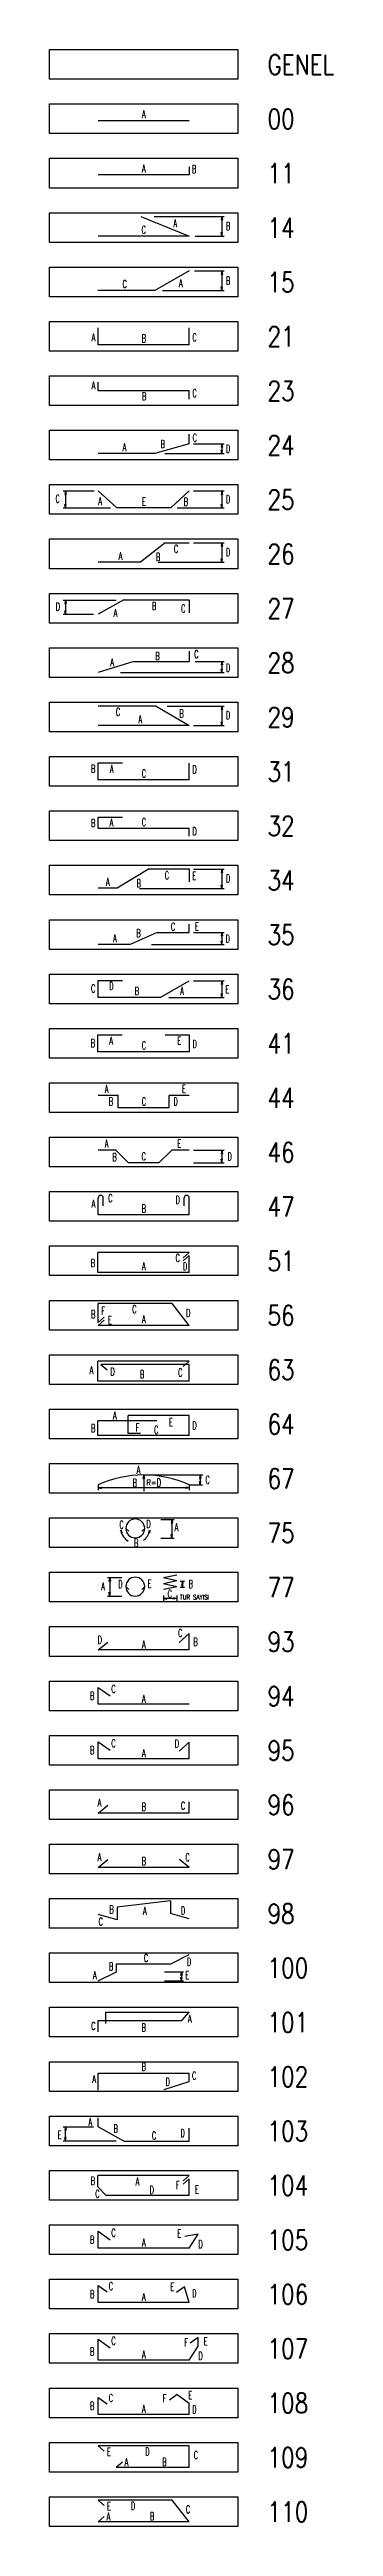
# Model space of a CAD drawing. Header units: millimetres. Extents: x 20595 to 21311, y 416 to 6672.
import ezdxf
from ezdxf.enums import TextEntityAlignment as Align

# ---------------------------------------------------------------- set-up
doc = ezdxf.new("R2010")
doc.units = ezdxf.units.MM
doc.layers.get('Defpoints').update_dxf_attribs({"color": 8})
for name, color, linetype in [('NAME', 6, 'Continuous'), ('S-METRAJ_ACILIM', 4, 'Continuous'), ('S-METRAJ_CIZGI2', 1, 'Continuous'), ('S-METRAJ_YAZI2', 2, 'Continuous')]:
    doc.layers.add(name, color=color, linetype=linetype)
doc.styles.add('SIMPLEX', font='SIMPLEX.shx', dxfattribs={"width": 0.8})

msp = doc.modelspace()

# ---------------------------------------------------------------- linework, layer by layer
at = {"layer": 'Defpoints'}
for p, q in [((20594.8, 6597), (20594.8, 6672)), ((20594.8, 6672), (21069.8, 6672)), ((21069.8, 6672), (21069.8, 6597)), ((21069.8, 6597), (20594.8, 6597)), ((20594.8, 6534.7), (21069.8, 6534.7)), ((20594.8, 6459.7), (20594.8, 6534.7)), ((21069.8, 6534.7), (21069.8, 6459.7)), ((21069.8, 6459.7), (20594.8, 6459.7)), ((20594.8, 6397.3), (21069.8, 6397.3)), ((20594.8, 6322.3), (20594.8, 6397.3)), ((21069.8, 6397.3), (21069.8, 6322.3)), ((21069.8, 6322.3), (20594.8, 6322.3)), ((20594.8, 6260), (21069.8, 6260)), ((20594.8, 6185), (20594.8, 6260)), ((21069.8, 6260), (21069.8, 6185)), ((21069.8, 6185), (20594.8, 6185)), ((20594.8, 6122.6), (21069.8, 6122.6)), ((20594.8, 6047.6), (20594.8, 6122.6)), ((21069.8, 6122.6), (21069.8, 6047.6)), ((21069.8, 6047.6), (20594.8, 6047.6)), ((20594.8, 5985.3), (21069.8, 5985.3)), ((20594.8, 5910.3), (20594.8, 5985.3)), ((21069.8, 5985.3), (21069.8, 5910.3)), ((21069.8, 5910.3), (20594.8, 5910.3)), ((20594.8, 5847.9), (21069.8, 5847.9)), ((20594.8, 5772.9), (20594.8, 5847.9)), ((21069.8, 5847.9), (21069.8, 5772.9)), ((21069.8, 5772.9), (20594.8, 5772.9)), ((20594.8, 5710.6), (21069.8, 5710.6)), ((20594.8, 5635.6), (20594.8, 5710.6)), ((21069.8, 5710.6), (21069.8, 5635.6)), ((21069.8, 5635.6), (20594.8, 5635.6)), ((20594.8, 5573.2), (21069.8, 5573.2)), ((20594.8, 5498.2), (20594.8, 5573.2)), ((21069.8, 5573.2), (21069.8, 5498.2)), ((21069.8, 5498.2), (20594.8, 5498.2)), ((20594.8, 5435.9), (21069.8, 5435.9)), ((20594.8, 5360.9), (20594.8, 5435.9)), ((21069.8, 5435.9), (21069.8, 5360.9)), ((21069.8, 5360.9), (20594.8, 5360.9)), ((20594.8, 5298.5), (21069.8, 5298.5)), ((20594.8, 5223.5), (20594.8, 5298.5)), ((21069.8, 5298.5), (21069.8, 5223.5)), ((21069.8, 5223.5), (20594.8, 5223.5)), ((20594.8, 5161.2), (21069.8, 5161.2)), ((20594.8, 5086.2), (20594.8, 5161.2)), ((21069.8, 5161.2), (21069.8, 5086.2)), ((21069.8, 5086.2), (20594.8, 5086.2)), ((20594.8, 5023.8), (21069.8, 5023.8)), ((20594.8, 4948.8), (20594.8, 5023.8)), ((21069.8, 5023.8), (21069.8, 4948.8)), ((21069.8, 4948.8), (20594.8, 4948.8)), ((20594.8, 4886.5), (21069.8, 4886.5)), ((20594.8, 4811.5), (20594.8, 4886.5)), ((21069.8, 4886.5), (21069.8, 4811.5)), ((21069.8, 4811.5), (20594.8, 4811.5)), ((20594.8, 4749.1), (21069.8, 4749.1)), ((20594.8, 4674.1), (20594.8, 4749.1)), ((21069.8, 4749.1), (21069.8, 4674.1)), ((21069.8, 4674.1), (20594.8, 4674.1)), ((20594.8, 4611.8), (21069.8, 4611.8)), ((20594.8, 4536.8), (20594.8, 4611.8)), ((21069.8, 4611.8), (21069.8, 4536.8)), ((21069.8, 4536.8), (20594.8, 4536.8)), ((20594.8, 4474.4), (21069.8, 4474.4)), ((20594.8, 4399.4), (20594.8, 4474.4)), ((21069.8, 4474.4), (21069.8, 4399.4)), ((21069.8, 4399.4), (20594.8, 4399.4)), ((20594.8, 4337.1), (21069.8, 4337.1)), ((20594.8, 4262.1), (20594.8, 4337.1)), ((21069.8, 4337.1), (21069.8, 4262.1)), ((21069.8, 4262.1), (20594.8, 4262.1)), ((20594.8, 4199.8), (21069.8, 4199.8)), ((20594.8, 4124.8), (20594.8, 4199.8)), ((21069.8, 4199.8), (21069.8, 4124.8)), ((21069.8, 4124.8), (20594.8, 4124.8)), ((20594.8, 4062.4), (21069.8, 4062.4)), ((20594.8, 3987.4), (20594.8, 4062.4)), ((21069.8, 4062.4), (21069.8, 3987.4)), ((21069.8, 3987.4), (20594.8, 3987.4)), ((20594.8, 3925.1), (21069.8, 3925.1)), ((20594.8, 3850.1), (20594.8, 3925.1)), ((21069.8, 3925.1), (21069.8, 3850.1)), ((21069.8, 3850.1), (20594.8, 3850.1)), ((20594.8, 3787.7), (21069.8, 3787.7)), ((20594.8, 3712.7), (20594.8, 3787.7)), ((21069.8, 3787.7), (21069.8, 3712.7)), ((21069.8, 3712.7), (20594.8, 3712.7)), ((20594.8, 3650.4), (21069.8, 3650.4)), ((20594.8, 3575.4), (20594.8, 3650.4)), ((21069.8, 3650.4), (21069.8, 3575.4)), ((21069.8, 3575.4), (20594.8, 3575.4)), ((20594.8, 3513), (21069.8, 3513)), ((20594.8, 3438), (20594.8, 3513)), ((21069.8, 3513), (21069.8, 3438)), ((21069.8, 3438), (20594.8, 3438)), ((20594.8, 3375.7), (21069.8, 3375.7)), ((20594.8, 3300.7), (20594.8, 3375.7)), ((21069.8, 3375.7), (21069.8, 3300.7)), ((21069.8, 3300.7), (20594.8, 3300.7)), ((20594.8, 3238.3), (21069.8, 3238.3)), ((20594.8, 3163.3), (20594.8, 3238.3)), ((21069.8, 3238.3), (21069.8, 3163.3)), ((21069.8, 3163.3), (20594.8, 3163.3)), ((20594.8, 3101), (21069.8, 3101)), ((20594.8, 3026), (20594.8, 3101)), ((21069.8, 3101), (21069.8, 3026)), ((21069.8, 3026), (20594.8, 3026)), ((20594.8, 2963.6), (21069.8, 2963.6)), ((20594.8, 2888.6), (20594.8, 2963.6)), ((21069.8, 2963.6), (21069.8, 2888.6)), ((21069.8, 2888.6), (20594.8, 2888.6)), ((20594.8, 2826.3), (21069.8, 2826.3)), ((20594.8, 2751.3), (20594.8, 2826.3)), ((21069.8, 2826.3), (21069.8, 2751.3)), ((21069.8, 2751.3), (20594.8, 2751.3)), ((20594.8, 2688.9), (21069.8, 2688.9)), ((20594.8, 2613.9), (20594.8, 2688.9)), ((21069.8, 2688.9), (21069.8, 2613.9)), ((21069.8, 2613.9), (20594.8, 2613.9)), ((20594.8, 2551.6), (21069.8, 2551.6)), ((20594.8, 2476.6), (20594.8, 2551.6)), ((21069.8, 2551.6), (21069.8, 2476.6)), ((21069.8, 2476.6), (20594.8, 2476.6)), ((20594.8, 2414.2), (21069.8, 2414.2)), ((20594.8, 2339.2), (20594.8, 2414.2)), ((21069.8, 2414.2), (21069.8, 2339.2)), ((21069.8, 2339.2), (20594.8, 2339.2)), ((20594.8, 2276.9), (21069.8, 2276.9)), ((20594.8, 2201.9), (20594.8, 2276.9)), ((21069.8, 2276.9), (21069.8, 2201.9)), ((21069.8, 2201.9), (20594.8, 2201.9)), ((20594.8, 2139.5), (21069.8, 2139.5)), ((20594.8, 2064.5), (20594.8, 2139.5)), ((21069.8, 2139.5), (21069.8, 2064.5)), ((21069.8, 2064.5), (20594.8, 2064.5)), ((20594.8, 2002.2), (21069.8, 2002.2)), ((20594.8, 1927.2), (20594.8, 2002.2)), ((21069.8, 2002.2), (21069.8, 1927.2)), ((21069.8, 1927.2), (20594.8, 1927.2)), ((20594.8, 1864.8), (21069.8, 1864.8)), ((20594.8, 1789.8), (20594.8, 1864.8)), ((21069.8, 1864.8), (21069.8, 1789.8)), ((21069.8, 1789.8), (20594.8, 1789.8)), ((20594.8, 1727.5), (21069.8, 1727.5)), ((20594.8, 1652.5), (20594.8, 1727.5)), ((21069.8, 1727.5), (21069.8, 1652.5)), ((21069.8, 1652.5), (20594.8, 1652.5)), ((20594.8, 1590.1), (21069.8, 1590.1)), ((20594.8, 1515.1), (20594.8, 1590.1)), ((21069.8, 1590.1), (21069.8, 1515.1)), ((21069.8, 1515.1), (20594.8, 1515.1)), ((20594.8, 1452.8), (21069.8, 1452.8)), ((20594.8, 1377.8), (20594.8, 1452.8)), ((21069.8, 1452.8), (21069.8, 1377.8)), ((21069.8, 1377.8), (20594.8, 1377.8)), ((20594.8, 1315.4), (21069.8, 1315.4)), ((20594.8, 1240.4), (20594.8, 1315.4)), ((21069.8, 1315.4), (21069.8, 1240.4)), ((21069.8, 1240.4), (20594.8, 1240.4)), ((20594.8, 1178.1), (21069.8, 1178.1)), ((20594.8, 1103.1), (20594.8, 1178.1)), ((21069.8, 1178.1), (21069.8, 1103.1)), ((21069.8, 1103.1), (20594.8, 1103.1)), ((20594.8, 1040.7), (21069.8, 1040.7)), ((20594.8, 965.7), (20594.8, 1040.7)), ((21069.8, 1040.7), (21069.8, 965.7)), ((21069.8, 965.7), (20594.8, 965.7)), ((20594.8, 903.4), (21069.8, 903.4)), ((20594.8, 828.4), (20594.8, 903.4)), ((21069.8, 903.4), (21069.8, 828.4)), ((21069.8, 828.4), (20594.8, 828.4)), ((20594.8, 766), (21069.8, 766)), ((20594.8, 691), (20594.8, 766)), ((21069.8, 766), (21069.8, 691)), ((21069.8, 691), (20594.8, 691)), ((20594.8, 628.7), (21069.8, 628.7)), ((20594.8, 553.7), (20594.8, 628.7)), ((21069.8, 628.7), (21069.8, 553.7)), ((21069.8, 553.7), (20594.8, 553.7)), ((20594.8, 491.3), (21069.8, 491.3)), ((20594.8, 416.3), (20594.8, 491.3)), ((21069.8, 491.3), (21069.8, 416.3)), ((21069.8, 416.3), (20594.8, 416.3))]:
    msp.add_line(p, q, dxfattribs=at)
at = {"layer": 'S-METRAJ_ACILIM', "color": 4}
for p, q in [((20717.3, 6492.8), (20947.3, 6492.8)), ((20947.3, 6355.4), (20717.3, 6355.4)), ((20947.3, 6375.5), (20947.3, 6355.4)), ((20947.3, 6201.1), (20717.3, 6201.1)), ((20825, 6250.2), (20947.3, 6201.1)), ((20947.3, 6112.8), (20860.6, 6063.8)), ((20860.6, 6063.8), (20716.8, 6063.8)), ((20717.3, 5926.4), (20717.3, 5969.2)), ((20947.3, 5926.4), (20947.3, 5969.2)), ((20947.3, 5926.4), (20717.3, 5926.4)), ((20717.3, 5810.4), (20717.3, 5831.8)), ((20947.3, 5810.4), (20717.3, 5810.4)), ((20947.3, 5789.1), (20947.3, 5810.4)), ((20947.3, 5676.2), (20947.3, 5700.8)), ((20860.6, 5651.7), (20717.3, 5651.7)), ((20947.3, 5676.2), (20860.6, 5651.7)), ((20764.1, 5514.4), (20717.3, 5557.1)), ((20900.6, 5514.4), (20764.1, 5514.4)), ((20900.6, 5514.4), (20947.3, 5557.1)), ((20886.8, 5426.1), (20823.9, 5377)), ((20886.8, 5426.1), (20947.3, 5426.1)), ((20823.9, 5377), (20717.3, 5377)), ((20782.1, 5282.1), (20717.3, 5245.8)), ((20782.1, 5282.1), (20947.3, 5282.1)), ((20947.3, 5282.1), (20947.3, 5249.4)), ((20947.3, 5152.8), (20947.3, 5126.6)), ((20807.6, 5126.6), (20717.3, 5099.1)), ((20807.6, 5126.6), (20947.3, 5126.6)), ((20863.5, 5014), (20717.3, 5014)), ((20863.5, 5014), (20947.3, 4965)), ((20947.3, 4965), (20717.7, 4965)), ((20717.3, 4827.6), (20717.3, 4870.4)), ((20717.3, 4870.4), (20778.4, 4870.4)), ((20947.3, 4827.6), (20717.3, 4827.6)), ((20947.3, 4827.6), (20947.3, 4869.4)), ((20717.3, 4704.9), (20717.3, 4733)), ((20717.3, 4733), (20778.4, 4733)), ((20947.3, 4704.9), (20717.3, 4704.9)), ((20947.3, 4685.4), (20947.3, 4704.9)), ((20846.4, 4602.8), (20765.7, 4553.8)), ((20846.4, 4602.8), (20947.3, 4602.8)), ((20947.3, 4602.8), (20947.3, 4570.1)), ((20765.7, 4553.8), (20717.3, 4553.8)), ((20866.4, 4442.2), (20798.2, 4411.5)), ((20866.4, 4442.2), (20947.3, 4442.2)), ((20947.3, 4442.2), (20947.3, 4463.1)), ((20798.2, 4411.5), (20717.3, 4411.5)), ((20717.3, 4278.2), (20717.3, 4321)), ((20717.3, 4321), (20778.4, 4321)), ((20874.1, 4278.2), (20947.3, 4320)), ((20874.1, 4278.2), (20717.3, 4278.2)), ((20716.8, 4140.9), (20716.8, 4183.6)), ((20716.8, 4183.6), (20777.9, 4183.6)), ((20947.9, 4140.9), (20716.8, 4140.9)), ((20886.8, 4183.6), (20947.9, 4183.6)), ((20947.9, 4140.9), (20947.9, 4183.6)), ((20717.3, 4031.3), (20767.9, 4031.3)), ((20767.9, 3999.1), (20767.9, 4031.3)), ((20896.7, 3999.1), (20896.7, 4030.3)), ((20947.3, 4030.3), (20896.7, 4030.3)), ((20896.7, 3999.1), (20767.9, 3999.1)), ((20717.3, 3892.9), (20761.5, 3892.9)), ((20794.2, 3860.7), (20761.5, 3892.9)), ((20870.5, 3860.7), (20903.1, 3891.9)), ((20947.3, 3891.9), (20903.1, 3891.9)), ((20870.5, 3860.7), (20794.2, 3860.7)), ((20717.3, 3728.8), (20717.3, 3771.6)), ((20730.3, 3751.8), (20730.3, 3771.6)), ((20934.3, 3751.8), (20934.3, 3771.6)), ((20947.3, 3728.8), (20947.3, 3771.6)), ((20947.3, 3728.8), (20717.3, 3728.8)), ((20716.8, 3583.6), (20716.8, 3634.2)), ((20947.3, 3634.2), (20716.8, 3634.2)), ((20947.3, 3634.2), (20932.1, 3620.6)), ((20947.3, 3583.6), (20716.8, 3583.6)), ((20947.3, 3626), (20932.1, 3612.4)), ((20947.3, 3583.6), (20947.3, 3626)), ((20717.3, 3457.2), (20717.3, 3504.7)), ((20904.1, 3504.7), (20717.3, 3504.7)), ((20947.3, 3449.7), (20904.1, 3504.7)), ((20732.6, 3470.8), (20717.3, 3457.2)), ((20732.6, 3463.3), (20717.3, 3449.7)), ((20947.3, 3449.7), (20717.3, 3449.7)), ((20716.8, 3308.9), (20716.8, 3359.5)), ((20947.3, 3359.5), (20716.8, 3359.5)), ((20947.3, 3351.3), (20724.5, 3351.3)), ((20724.5, 3351.3), (20739.8, 3337.7)), ((20947.3, 3359.5), (20932.1, 3345.9)), ((20947.3, 3308.9), (20947.3, 3351.3)), ((20947.3, 3308.9), (20716.8, 3308.9)), ((20716.8, 3171.5), (20716.8, 3209)), ((20865.7, 3209), (20716.8, 3209)), ((20947.3, 3222.2), (20793.5, 3222.2)), ((20793.5, 3176.9), (20793.5, 3222.2)), ((20947.3, 3171.5), (20947.3, 3222.2)), ((20947.3, 3171.5), (20716.8, 3171.5)), ((20824, 3176.9), (20793.5, 3176.9)), ((20794.8, 2930.2), (20787.2, 2937)), ((20827.2, 2930.2), (20834.8, 2937)), ((20915.9, 2819.1), (20882.3, 2811.8)), ((20794.8, 2783.1), (20787.2, 2789.9)), ((20827.2, 2783.1), (20834.8, 2789.9)), ((20915.9, 2804.5), (20882.3, 2811.8)), ((20915.9, 2804.5), (20882.3, 2797.2)), ((20915.9, 2789.8), (20882.3, 2797.2)), ((20915.9, 2789.8), (20882.3, 2782.5)), ((20717.3, 2630), (20742, 2649.9)), ((20947.3, 2630), (20717.3, 2630)), ((20947.3, 2671.8), (20921.8, 2649)), ((20947.3, 2630), (20947.3, 2671.8)), ((20717.3, 2492.7), (20717.3, 2535.4)), ((20717.3, 2535.4), (20747.8, 2514.1)), ((20947.3, 2492.7), (20717.3, 2492.7)), ((20717.3, 2355.3), (20717.3, 2398.1)), ((20717.3, 2398.1), (20747.8, 2376.8)), ((20947.3, 2397.1), (20921.8, 2374.3)), ((20947.3, 2355.3), (20947.3, 2397.1)), ((20947.3, 2355.3), (20717.3, 2355.3)), ((20717.3, 2218), (20742, 2237.9)), ((20947.3, 2218), (20717.3, 2218)), ((20947.3, 2218), (20947.3, 2246.6)), ((20717.3, 2080.6), (20742, 2100.5)), ((20947.3, 2080.6), (20717.3, 2080.6)), ((20947.3, 2080.6), (20922.7, 2100.5)), ((20765, 1948.1), (20717.3, 1961.6)), ((20899.7, 1996), (20765, 1980.3)), ((20765, 1980.3), (20765, 1948.1)), ((20899.7, 1996), (20899.7, 1964.8)), ((20947.3, 1951.3), (20899.7, 1964.8)), ((20717.3, 1794.1), (20763.6, 1817.2)), ((20763.6, 1817.2), (20763.6, 1837.7)), ((20763.6, 1837.7), (20901.1, 1837.7)), ((20901.1, 1837.7), (20947.3, 1860.8)), ((20717.3, 1665.4), (20717.3, 1694.3)), ((20717.3, 1694.3), (20928.1, 1694.3)), ((20736.6, 1686.2), (20736.6, 1715.2)), ((20736.6, 1715.2), (20947.3, 1715.2)), ((20928.1, 1694.3), (20947.3, 1715.2)), ((20717.3, 1518.5), (20717.3, 1561.3)), ((20717.3, 1561.3), (20947.3, 1561.3)), ((20883.5, 1520.3), (20947.3, 1539.9)), ((20947.3, 1539.9), (20947.3, 1561.3)), ((20717.3, 1425.6), (20717.3, 1448)), ((20782.1, 1389.3), (20717.3, 1425.6)), ((20782.1, 1389.3), (20947.3, 1389.3)), ((20947.3, 1389.3), (20947.3, 1422)), ((20716.8, 1273.8), (20716.8, 1302.8)), ((20947.3, 1302.8), (20716.8, 1302.8)), ((20737.4, 1252.2), (20716.8, 1273.8)), ((20947.3, 1252.2), (20737.4, 1252.2)), ((20947.3, 1302.8), (20932.1, 1289.2)), ((20947.3, 1294.6), (20932.1, 1281)), ((20947.3, 1252.2), (20947.3, 1294.6)), ((20717.3, 1119.2), (20717.3, 1161.9)), ((20717.3, 1161.9), (20747.8, 1140.6)), ((20969.6, 1154.5), (20935.9, 1148.9)), ((20947.3, 1119.2), (20969.6, 1154.5)), ((20947.3, 1119.2), (20717.3, 1119.2)), ((20717.3, 981.8), (20717.3, 1024.6)), ((20717.3, 1024.6), (20740.1, 1008.7)), ((20934.8, 1021.7), (20914.9, 1007.5)), ((20947.3, 981.8), (20934.8, 1021.7)), ((20947.3, 981.8), (20717.3, 981.8)), ((20717.3, 836.7), (20717.3, 889.1)), ((20717.3, 889.1), (20747.8, 867.8)), ((20969.6, 893.3), (20949.8, 879.2)), ((20969.6, 872), (20969.6, 893.3)), ((20947.3, 836.7), (20717.3, 836.7)), ((20947.3, 836.7), (20969.6, 872)), ((20717.3, 699.3), (20717.3, 742)), ((20717.3, 742), (20740.1, 726.1)), ((20947.3, 699.3), (20717.3, 699.3)), ((20916.8, 749.3), (20897, 735.2)), ((20916.8, 749.3), (20947.3, 728)), ((20947.3, 699.3), (20947.3, 728)), ((20947.3, 620.3), (20717.3, 620.3)), ((20732.6, 606.8), (20717.3, 620.3)), ((20778.4, 579), (20763.1, 565.4)), ((20947.3, 565.4), (20763.1, 565.4)), ((20947.3, 565.4), (20947.3, 620.3)), ((20904.1, 483), (20717.3, 483)), ((20732.6, 469.4), (20717.3, 483)), ((20732.6, 441.6), (20717.3, 428)), ((20947.3, 428), (20904.1, 483)), ((20947.3, 428), (20717.3, 428))]:
    msp.add_line(p, q, dxfattribs=at)
for centre, radius, start, end in [((20723.8, 3771.6), 6.5, 0, 180), ((20940.8, 3771.6), 6.5, 0, 180), ((20832.3, 2797.2), 274.8, 65.2585, 114.7415), ((20811, 2937), 23.8, 0, 180), ((20811, 2937), 23.8, 180, 0), ((20811, 2789.9), 23.8, 0, 180), ((20811, 2789.9), 23.8, 180, 0)]:
    msp.add_arc(centre, radius, start, end, dxfattribs=at)
at = {"layer": 'S-METRAJ_CIZGI2', "color": 1}
for p, q in [((20858.6, 6250.2), (21035.4, 6250.2)), ((20962.4, 6201.1), (21035.4, 6201.1)), ((21029.7, 6250.2), (21027.9, 6241.6)), ((21027.9, 6241.6), (21029.7, 6241.6)), ((21029.7, 6201.1), (21027.9, 6209.7)), ((21027.9, 6209.7), (21029.7, 6209.7)), ((21029.7, 6250.2), (21029.7, 6201.1)), ((21029.7, 6250.2), (21031.5, 6241.6)), ((21031.5, 6241.6), (21029.7, 6241.6)), ((21029.7, 6201.1), (21031.5, 6209.7)), ((21031.5, 6209.7), (21029.7, 6209.7)), ((20960.4, 6112.8), (21035.4, 6112.8)), ((21029.7, 6112.8), (21027.9, 6104.2)), ((21027.9, 6104.2), (21029.7, 6104.2)), ((21029.7, 6063.8), (21027.9, 6072.4)), ((21027.9, 6072.4), (21029.7, 6072.4)), ((21029.7, 6112.8), (21029.7, 6063.8)), ((21029.7, 6112.8), (21031.5, 6104.2)), ((21031.5, 6104.2), (21029.7, 6104.2)), ((21029.7, 6063.8), (21031.5, 6072.4)), ((21031.5, 6072.4), (21029.7, 6072.4)), ((20879.4, 6063.8), (21035.4, 6063.8)), ((20885.4, 5651.7), (21035.4, 5651.7)), ((20957.5, 5676.2), (21035.4, 5676.2)), ((21029.7, 5676.2), (21027.9, 5667.6)), ((21027.9, 5667.6), (21029.7, 5667.6)), ((21029.7, 5651.7), (21027.9, 5660.3)), ((21027.9, 5660.3), (21029.7, 5660.3)), ((21029.7, 5676.2), (21029.7, 5651.7)), ((21029.7, 5676.2), (21031.5, 5667.6)), ((21031.5, 5667.6), (21029.7, 5667.6)), ((21029.7, 5651.7), (21031.5, 5660.3)), ((21031.5, 5660.3), (21029.7, 5660.3)), ((20629.3, 5557.1), (20707.1, 5557.1)), ((20629.3, 5514.4), (20748.4, 5514.4)), ((20635, 5557.1), (20633.2, 5548.5)), ((20633.2, 5548.5), (20635, 5548.5)), ((20635, 5514.4), (20633.2, 5523)), ((20633.2, 5523), (20635, 5523)), ((20635, 5557.1), (20635, 5514.4)), ((20635, 5557.1), (20636.8, 5548.5)), ((20636.8, 5548.5), (20635, 5548.5)), ((20635, 5514.4), (20636.8, 5523)), ((20636.8, 5523), (20635, 5523)), ((20916.6, 5514.4), (21035.4, 5514.4)), ((20957.5, 5557.1), (21035.4, 5557.1)), ((21029.7, 5557.1), (21027.9, 5548.5)), ((21027.9, 5548.5), (21029.7, 5548.5)), ((21029.7, 5514.4), (21027.9, 5523)), ((21027.9, 5523), (21029.7, 5523)), ((21029.7, 5557.1), (21029.7, 5514.4)), ((21029.7, 5557.1), (21031.5, 5548.5)), ((21031.5, 5548.5), (21029.7, 5548.5)), ((21029.7, 5514.4), (21031.5, 5523)), ((21031.5, 5523), (21029.7, 5523)), ((20957.5, 5426.1), (21035.4, 5426.1)), ((21029.7, 5426.1), (21027.9, 5417.5)), ((21027.9, 5417.5), (21029.7, 5417.5)), ((21029.7, 5377), (21027.9, 5385.6)), ((21027.9, 5385.6), (21029.7, 5385.6)), ((21029.7, 5426.1), (21029.7, 5377)), ((21029.7, 5426.1), (21031.5, 5417.5)), ((21031.5, 5417.5), (21029.7, 5417.5)), ((21029.7, 5377), (21031.5, 5385.6)), ((21031.5, 5385.6), (21029.7, 5385.6)), ((20869, 5377), (21035.4, 5377)), ((20629.3, 5281.2), (20762.4, 5281.2)), ((20635, 5281.2), (20633.2, 5272.6)), ((20633.2, 5272.6), (20635, 5272.6)), ((20635, 5281.2), (20635, 5245.8)), ((20635, 5281.2), (20636.8, 5272.6)), ((20636.8, 5272.6), (20635, 5272.6)), ((20629.3, 5245.8), (20705.8, 5245.8)), ((20635, 5245.8), (20633.2, 5254.4)), ((20633.2, 5254.4), (20635, 5254.4)), ((20635, 5245.8), (20636.8, 5254.4)), ((20636.8, 5254.4), (20635, 5254.4)), ((20773.5, 5098.3), (21035.4, 5098.3)), ((20962, 5126.6), (21035.4, 5126.6)), ((21029.7, 5126.6), (21027.9, 5118)), ((21027.9, 5118), (21029.7, 5118)), ((21029.7, 5098.3), (21027.9, 5106.9)), ((21027.9, 5106.9), (21029.7, 5106.9)), ((21029.7, 5126.6), (21029.7, 5098.3)), ((21029.7, 5126.6), (21031.5, 5118)), ((21031.5, 5118), (21029.7, 5118)), ((21029.7, 5098.3), (21031.5, 5106.9)), ((21031.5, 5106.9), (21029.7, 5106.9)), ((20891.5, 5014), (21035.4, 5014)), ((21029.7, 5014), (21027.9, 5005.4)), ((21027.9, 5005.4), (21029.7, 5005.4)), ((21029.7, 5014), (21029.7, 4965)), ((21029.7, 5014), (21031.5, 5005.4)), ((21031.5, 5005.4), (21029.7, 5005.4)), ((20957.5, 4965), (21035.4, 4965)), ((21029.7, 4965), (21027.9, 4973.6)), ((21027.9, 4973.6), (21029.7, 4973.6)), ((21029.7, 4965), (21031.5, 4973.6)), ((21031.5, 4973.6), (21029.7, 4973.6)), ((20957.5, 4602), (21035.4, 4602)), ((21029.7, 4602), (21027.9, 4593.4)), ((21027.9, 4593.4), (21029.7, 4593.4)), ((21029.7, 4602), (21029.7, 4552.9)), ((21029.7, 4602), (21031.5, 4593.4)), ((21031.5, 4593.4), (21029.7, 4593.4)), ((20821.8, 4552.9), (21035.4, 4552.9)), ((21029.7, 4552.9), (21027.9, 4561.5)), ((21027.9, 4561.5), (21029.7, 4561.5)), ((21029.7, 4552.9), (21031.5, 4561.5)), ((21031.5, 4561.5), (21029.7, 4561.5)), ((20957.5, 4442.2), (21035.4, 4442.2)), ((21029.7, 4442.2), (21027.9, 4433.6)), ((21029.7, 4442.2), (21029.7, 4411.5)), ((21029.7, 4442.2), (21031.5, 4433.6)), ((20852.2, 4411.5), (21035.4, 4411.5)), ((21027.9, 4433.6), (21029.7, 4433.6)), ((21029.7, 4411.5), (21027.9, 4420.1)), ((21027.9, 4420.1), (21029.7, 4420.1)), ((21031.5, 4433.6), (21029.7, 4433.6)), ((21029.7, 4411.5), (21031.5, 4420.1)), ((21031.5, 4420.1), (21029.7, 4420.1)), ((20957.5, 4320), (21035.4, 4320)), ((21029.7, 4320), (21027.9, 4311.4)), ((21029.7, 4320), (21029.7, 4278.2)), ((21029.7, 4320), (21031.5, 4311.4)), ((20895.6, 4278.2), (21035.4, 4278.2)), ((21027.9, 4311.4), (21029.7, 4311.4)), ((21029.7, 4278.2), (21027.9, 4286.8)), ((21027.9, 4286.8), (21029.7, 4286.8)), ((21031.5, 4311.4), (21029.7, 4311.4)), ((21029.7, 4278.2), (21031.5, 4286.8)), ((21031.5, 4286.8), (21029.7, 4286.8)), ((20957.5, 3891.9), (21035.4, 3891.9)), ((21029.7, 3891.9), (21027.9, 3883.3)), ((21027.9, 3883.3), (21029.7, 3883.3)), ((21029.7, 3891.9), (21029.7, 3860.7)), ((21029.7, 3891.9), (21031.5, 3883.3)), ((21031.5, 3883.3), (21029.7, 3883.3)), ((20957.5, 3860.7), (21035.4, 3860.7)), ((21029.7, 3860.7), (21027.9, 3869.3)), ((21027.9, 3869.3), (21029.7, 3869.3)), ((21029.7, 3860.7), (21031.5, 3869.3)), ((21031.5, 3869.3), (21029.7, 3869.3)), ((20832.3, 3072), (20830.5, 3063.4)), ((20832.3, 3072), (20981.1, 3072)), ((20832.3, 3072), (20832.3, 3031.4)), ((20832.3, 3072), (20834.1, 3063.4)), ((20975, 3072), (20973.2, 3063.4)), ((20975, 3072), (20975, 3046.8)), ((20975, 3072), (20976.8, 3063.4)), ((20717.3, 3046.8), (20717.3, 3033.6)), ((20717.3, 3039.3), (20725.9, 3041.1)), ((20947.3, 3039.3), (20717.3, 3039.3)), ((20717.3, 3039.3), (20725.9, 3037.5)), ((20725.9, 3041.1), (20725.9, 3039.3)), ((20725.9, 3037.5), (20725.9, 3039.3)), ((20830.5, 3063.4), (20832.3, 3063.4)), ((20834.1, 3063.4), (20832.3, 3063.4)), ((20947.3, 3039.3), (20938.7, 3041.1)), ((20938.7, 3041.1), (20938.7, 3039.3)), ((20947.3, 3039.3), (20938.7, 3037.5)), ((20938.7, 3037.5), (20938.7, 3039.3)), ((20947.3, 3046.8), (20980.7, 3046.8)), ((20947.3, 3046.8), (20947.3, 3033.6)), ((20973.2, 3063.4), (20975, 3063.4)), ((20975, 3046.8), (20973.2, 3055.4)), ((20973.2, 3055.4), (20975, 3055.4)), ((20976.8, 3063.4), (20975, 3063.4)), ((20975, 3046.8), (20976.8, 3055.4)), ((20976.8, 3055.4), (20975, 3055.4)), ((20875.6, 2959.1), (20909, 2959.1)), ((20903.3, 2959.1), (20901.5, 2950.5)), ((20901.5, 2950.5), (20903.3, 2950.5)), ((20903.3, 2959.1), (20903.3, 2912.6)), ((20903.3, 2959.1), (20905.1, 2950.5)), ((20905.1, 2950.5), (20903.3, 2950.5)), ((20777.2, 2932.4), (20772.6, 2930.3)), ((20774.9, 2931.4), (20777.6, 2925.8)), ((20774.9, 2931.4), (20775.1, 2925.2)), ((20775.1, 2925.2), (20777.6, 2925.8)), ((20847.1, 2931.4), (20844.4, 2925.8)), ((20846.9, 2925.2), (20844.4, 2925.8)), ((20844.8, 2932.4), (20849.4, 2930.3)), ((20847.1, 2931.4), (20846.9, 2925.2)), ((20875.6, 2912.6), (20909, 2912.6)), ((20903.3, 2912.6), (20901.5, 2921.2)), ((20901.5, 2921.2), (20903.3, 2921.2)), ((20903.3, 2912.6), (20905.1, 2921.2)), ((20905.1, 2921.2), (20903.3, 2921.2)), ((20740.9, 2812.7), (20777.4, 2812.7)), ((20740.9, 2766.2), (20777.4, 2766.2)), ((20746.5, 2812.7), (20744.7, 2804.1)), ((20744.7, 2804.1), (20746.5, 2804.1)), ((20746.5, 2766.2), (20744.7, 2774.8)), ((20744.7, 2774.8), (20746.5, 2774.8)), ((20746.5, 2812.7), (20746.5, 2766.2)), ((20746.5, 2812.7), (20748.3, 2804.1)), ((20748.3, 2804.1), (20746.5, 2804.1)), ((20746.5, 2766.2), (20748.3, 2774.8)), ((20748.3, 2774.8), (20746.5, 2774.8)), ((20882.3, 2767.4), (20882.3, 2754.2)), ((20882.3, 2759.9), (20890.9, 2761.7)), ((20915.9, 2759.9), (20882.3, 2759.9)), ((20882.3, 2759.9), (20890.9, 2758.1)), ((20890.9, 2761.7), (20890.9, 2759.9)), ((20890.9, 2758.1), (20890.9, 2759.9)), ((20915.9, 2759.9), (20907.3, 2761.7)), ((20907.3, 2761.7), (20907.3, 2759.9)), ((20915.9, 2759.9), (20907.3, 2758.1)), ((20907.3, 2758.1), (20907.3, 2759.9)), ((20915.9, 2767.4), (20915.9, 2754.2)), ((20924.3, 2804.1), (20935.6, 2804.1)), ((20924.3, 2789), (20935.6, 2789)), ((20930, 2804.1), (20928.7, 2798)), ((20928.7, 2798), (20930, 2798)), ((20930, 2789), (20928.7, 2795)), ((20928.7, 2795), (20930, 2795)), ((20930, 2804.1), (20930, 2789)), ((20930, 2804.1), (20931.2, 2798)), ((20931.2, 2798), (20930, 2798)), ((20930, 2789), (20931.2, 2795)), ((20931.2, 2795), (20930, 2795)), ((20884.8, 1817.2), (20932.9, 1817.2)), ((20927.3, 1817.2), (20925.4, 1808.6)), ((20927.3, 1817.2), (20927.3, 1794.1)), ((20927.3, 1817.2), (20929.1, 1808.6)), ((20884.8, 1794.1), (20932.9, 1794.1)), ((20925.4, 1808.6), (20927.3, 1808.6)), ((20927.3, 1794.1), (20925.4, 1802.7)), ((20925.4, 1802.7), (20927.3, 1802.7)), ((20929.1, 1808.6), (20927.3, 1808.6)), ((20927.3, 1794.1), (20929.1, 1802.7)), ((20929.1, 1802.7), (20927.3, 1802.7)), ((20629.3, 1425.6), (20705.8, 1425.6)), ((20629.3, 1390.2), (20762.4, 1390.2)), ((20635, 1425.6), (20633.2, 1417)), ((20633.2, 1417), (20635, 1417)), ((20635, 1390.2), (20633.2, 1398.8)), ((20633.2, 1398.8), (20635, 1398.8)), ((20635, 1390.2), (20635, 1425.6)), ((20635, 1425.6), (20636.8, 1417)), ((20636.8, 1417), (20635, 1417)), ((20635, 1390.2), (20636.8, 1398.8)), ((20636.8, 1398.8), (20635, 1398.8))]:
    msp.add_line(p, q, dxfattribs=at)
for start, end in [(188.85449, 240.89488), (304.32358, 351.14551)]:
    msp.add_arc((20811, 2937), 36.5, start, end, dxfattribs=at)

# ---------------------------------------------------------------- texts
at = {"layer": 'NAME', "style": 'SIMPLEX', "width": 0.8}
for s, p in [('GENEL', (21144.6, 6633.9)), ('00', (21144.6, 6496.6)), ('11', (21144.6, 6359.2)), ('14', (21144.6, 6221.9)), ('15', (21144.6, 6084.5)), ('21', (21144.6, 5947.2)), ('23', (21144.6, 5809.8)), ('24', (21144.6, 5672.5)), ('25', (21144.6, 5535.1)), ('26', (21144.6, 5397.8)), ('27', (21144.6, 5260.4)), ('28', (21144.6, 5123.1)), ('29', (21144.6, 4985.7)), ('31', (21144.6, 4848.4)), ('32', (21144.6, 4711)), ('34', (21144.6, 4573.7)), ('35', (21144.6, 4436.3)), ('36', (21144.6, 4299)), ('41', (21144.6, 4161.6)), ('44', (21144.6, 4024.3)), ('46', (21144.6, 3886.9)), ('47', (21144.6, 3749.6)), ('51', (21144.6, 3612.2)), ('56', (21144.6, 3474.9)), ('63', (21144.6, 3337.5)), ('64', (21144.6, 3200.2)), ('67', (21144.6, 3062.8)), ('75', (21144.6, 2925.5)), ('77', (21144.6, 2788.1)), ('93', (21144.6, 2650.8)), ('94', (21144.6, 2513.4)), ('95', (21144.6, 2376.1)), ('96', (21144.6, 2238.7)), ('97', (21144.6, 2101.4)), ('98', (21144.6, 1964)), ('100', (21144.6, 1826.7)), ('101', (21144.6, 1689.3)), ('102', (21144.6, 1552)), ('103', (21144.6, 1414.6)), ('104', (21144.6, 1277.3)), ('105', (21144.6, 1139.9)), ('106', (21144.6, 1002.6)), ('107', (21144.6, 865.2)), ('108', (21144.6, 727.9)), ('109', (21144.6, 590.5)), ('110', (21144.6, 453.2))]:
    msp.add_text(s, height=50, dxfattribs=at).set_placement(p, align=Align.MIDDLE_LEFT)
at = {"layer": 'S-METRAJ_YAZI2', "color": 2, "style": 'SIMPLEX', "width": 0.6}
for s, p in [('A', (20832.3, 6492.8)), ('A', (20832.3, 6355.4)), ('C', (20832.3, 6201.1)), ('C', (20784.4, 6063.8)), ('B', (20832.7, 5926.4)), ('B', (20833.4, 5780.2)), ('A', (20783.7, 5651.7)), ('E', (20832.7, 5514.4)), ('A', (20773.9, 5377)), ('C', (20913.8, 5395)), ('B', (20858.3, 5250.6)), ('C', (20932.2, 5244.2)), ('B', (20867.1, 5124.3)), ('A', (20751.5, 4839.2)), ('C', (20832.7, 4827.6)), ('A', (20750.9, 4703.4)), ('C', (20832.7, 4704.9)), ('A', (20741.5, 4553.8)), ('C', (20890.9, 4570.6)), ('C', (20906.3, 4440.6)), ('A', (20759.8, 4411.5)), ('D', (20750.7, 4291.1)), ('B', (20815.2, 4278.2)), ('A', (20750.2, 4152.8)), ('C', (20832.7, 4140.9)), ('E', (20922.2, 4152.8)), ('A', (20738.8, 4031.3)), ('C', (20832.7, 3999.1)), ('E', (20933.7, 4031.3)), ('A', (20738.8, 3892.9)), ('C', (20832.3, 3860.7)), ('E', (20922.2, 3892.9)), ('B', (20832.7, 3728.8)), ('A', (20832.7, 3583.6)), ('C', (20808.9, 3474.6)), ('A', (20832.7, 3449.7)), ('A', (20759.4, 3206.3)), ('C', (20864, 3169.9)), ('A', (20819.4, 3069.1)), ('B', (20813.2, 2884.4)), ('A', (20832.6, 2628.1)), ('A', (20832.6, 2490.8)), ('A', (20832.6, 2353.4)), ('B', (20832.7, 2218)), ('B', (20832.7, 2080.6)), ('A', (20835.2, 1955.3)), ('B', (20832.3, 1660.2)), ('B', (20832.3, 1561.3)), ('C', (20858.3, 1387.5)), ('A', (20816.8, 1271.5)), ('A', (20832.6, 1117.3)), ('A', (20832.6, 979.9)), ('A', (20832.6, 834.7)), ('A', (20832.6, 697.4)), ('D', (20841.6, 589.5)), ('B', (20884.4, 563.4)), ('D', (20805.3, 452.1)), ('B', (20853.3, 426))]:
    msp.add_text(s, height=20, dxfattribs=at).set_placement(p, align=Align.BOTTOM_CENTER)
for s, p in [('B', (20953.9, 6354)), ('A', (20907.4, 6217.5)), ('B', (21039.7, 6210.1)), ('A', (20921.4, 6065.8)), ('B', (21039.7, 6072.5)), ('C', (20955.2, 5929.1)), ('C', (20955.2, 5788.2)), ('C', (20955.8, 5675.6)), ('D', (21039.8, 5647.8)), ('B', (20933.2, 5513.9)), ('D', (21039.7, 5520.5)), ('B', (20863.2, 5374.6)), ('D', (21039.7, 5386.6)), ('A', (20756.2, 5233)), ('C', (20959.8, 5129)), ('D', (21039.7, 5094.7)), ('B', (20922.6, 4978.9)), ('A', (20819.1, 4965)), ('D', (21039.7, 4975.1)), ('D', (20955.2, 4837.5)), ('D', (20955.2, 4681.7)), ('B', (20814.3, 4550.4)), ('E', (20955.2, 4569.4)), ('D', (21039.7, 4562.5)), ('E', (20961.7, 4441.2)), ('D', (21039, 4410.4)), ('A', (20924.3, 4278.9)), ('E', (21038.5, 4282.5)), ('D', (20955.7, 4144.4)), ('D', (20907.5, 3999.5)), ('D', (21043.9, 3860.3)), ('C', (20742.9, 3755)), ('F', (20725.4, 3470.2)), ('E', (20741.9, 3447.1)), ('D', (20939.4, 3465)), ('D', (20748.3, 3316.8)), ('C', (20919.2, 3314.6)), ('F', (20811.9, 3175.7)), ('E', (20896.5, 3189.2)), ('D', (20955.1, 3181)), ('C', (20988.2, 3043.8)), ('D', (20865.3, 3036.8)), ('D', (20839.3, 2932.1)), ('E', (20842.2, 2781.2)), ('B', (20945.6, 2780.3)), ('B', (20957.8, 2634.4)), ('C', (20750.7, 2515.4)), ('C', (20750.7, 2378.1)), ('C', (20937.6, 2090.2)), ('D', (20926.2, 1955.7)), ('C', (20832.8, 1836)), ('E', (20937.3, 1792.9)), ('D', (20941.4, 1826.4)), ('A', (20943.9, 1682.7)), ('C', (20954.2, 1538.9)), ('B', (20756.2, 1405.1)), ('E', (20961.9, 1251.3)), ('C', (20750.7, 1141.9)), ('D', (20970.5, 1113.5)), ('C', (20744.3, 1007.4)), ('D', (20954.6, 989.1)), ('C', (20750.7, 869.1)), ('E', (20983.6, 867.8)), ('D', (20970.5, 831)), ('C', (20744.3, 724.8)), ('E', (20944.7, 731.8)), ('D', (20954.6, 695.6)), ('E', (20739.5, 588.8)), ('A', (20784.5, 562.9)), ('C', (20958.6, 580.7)), ('A', (20738.7, 425.5)), ('E', (20739.5, 451.5)), ('C', (20938.8, 443.4))]:
    msp.add_text(s, height=20, dxfattribs=at).set_placement(p, align=Align.BOTTOM_LEFT)
for s, p in [('A', (20710.2, 5929.1)), ('A', (20710.2, 5807.9)), ('B', (20885.7, 5659.7)), ('C', (20620.6, 5521.6)), ('A', (20726.9, 5515.5)), ('D', (20621.3, 5249)), ('A', (20757.1, 5108.4)), ('C', (20773.1, 4983.2)), ('B', (20710.2, 4839.9)), ('B', (20710.2, 4702.6)), ('B', (20824.5, 4424.4)), ('C', (20710.2, 4284.8)), ('B', (20709.6, 4146.8)), ('B', (20754.9, 3999.2)), ('B', (20764.1, 3858.8)), ('A', (20710.2, 3741.1)), ('D', (20923.5, 3750.9)), ('C', (20923.4, 3604.1)), ('B', (20709.6, 3591.3)), ('D', (20942.2, 3582.8)), ('B', (20710.2, 3462)), ('A', (20705, 3320.5)), ('B', (20833.6, 3310.3)), ('B', (20710.2, 3174.1)), ('B', (20815.1, 3036.2)), ('C', (20781.9, 2930.4)), ('D', (20778.8, 2779.9)), ('C', (20903.5, 2755.6)), ('D', (20727, 2639.7)), ('C', (20929.8, 2656.9)), ('B', (20707.9, 2498.1)), ('B', (20707.9, 2360.8)), ('D', (20921.6, 2377.4)), ('A', (20725.1, 2228.4)), ('C', (20937, 2220.8)), ('A', (20725.1, 2091)), ('C', (20729.3, 1927.9)), ('B', (20756.6, 1958.7)), ('A', (20713.7, 1792.8)), ('B', (20755.4, 1814.8)), ('C', (20710.8, 1664.3)), ('A', (20711.7, 1530.4)), ('D', (20898.2, 1523)), ('A', (20702.2, 1422.2)), ('E', (20625.1, 1389.1)), ('D', (20936, 1393.9)), ('B', (20709.6, 1273.4)), ('C', (20721, 1240.4)), ('F', (20922.7, 1262.5)), ('B', (20707.9, 1124.6)), ('E', (20927.2, 1140.4)), ('B', (20707.9, 987.3)), ('E', (20909, 1005.8)), ('F', (20944.1, 864.9)), ('B', (20707.9, 842.1)), ('B', (20707.9, 704.8)), ('F', (20889.3, 724))]:
    msp.add_text(s, height=20, dxfattribs=at).set_placement(p, align=Align.BOTTOM_RIGHT)
at = {"layer": 'S-METRAJ_YAZI2', "color": 2, "style": 'SIMPLEX'}
for s, height, width, p in [('R=', 15, 0.7, (20839.3, 3045)), ('A', 20, 0.6, (20910.6, 2930.2)), ('TUR SAYISI', 12, 0.7, (20923.6, 2757.3))]:
    msp.add_text(s, height=height, dxfattribs=dict(at, width=width)).set_placement(p)
at = {"layer": 'S-METRAJ_YAZI2', "color": 2, "style": 'SIMPLEX', "width": 0.6}
for s, p in [('A', (20729.6, 2780.8)), ('D', (20852.8, 1256.4))]:
    msp.add_text(s, height=20, dxfattribs=at).set_placement(p, align=Align.CENTER)

doc.saveas('drawing.dxf')
